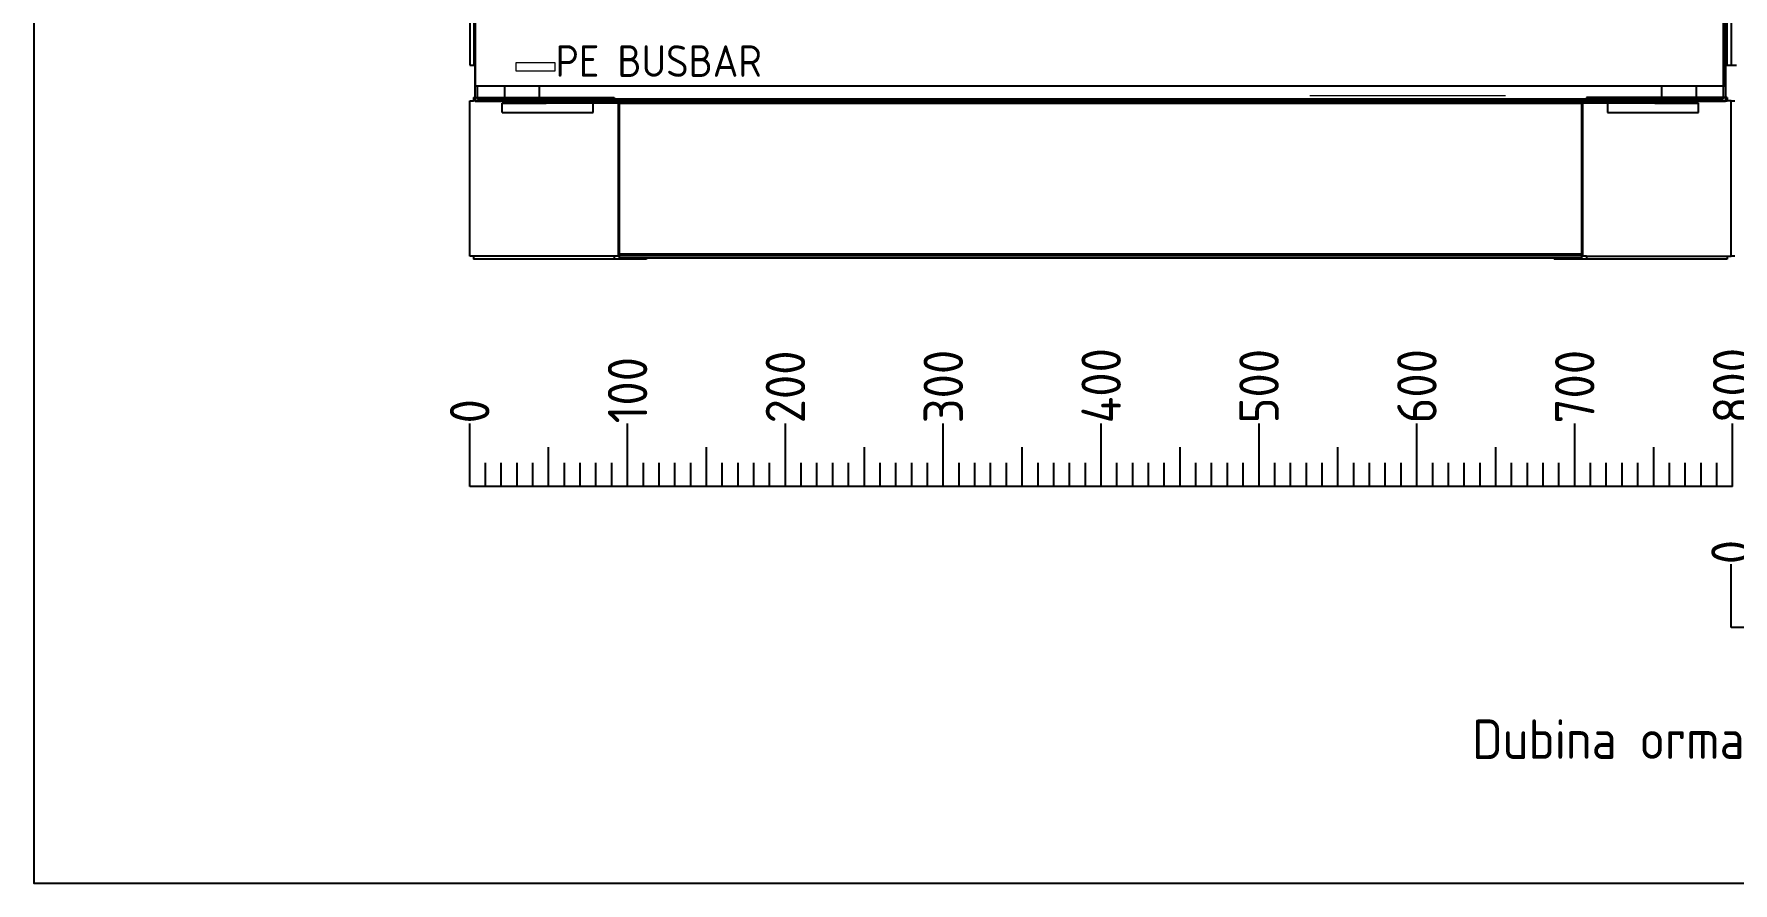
# Model space of a CAD drawing. Header units: millimetres. Extents: x 42151 to 59780, y 37376 to 44547.
# Drawn here: x 46728 to 47804, y 41507 to 42045 of the extents above; entities that cross this region are included whole.
import ezdxf
from ezdxf.enums import TextEntityAlignment as Align

# ---------------------------------------------------------------- set-up
doc = ezdxf.new("R2010")
doc.units = ezdxf.units.MM
doc.layers.add('! NO PLOT !', color=7, linetype='Continuous', true_color=0xff75dd, plot=False)
doc.layers.add('000-PI-Oprema', color=30, linetype='Continuous', lineweight=5)
for name, color, linetype in [('000-PI-ORMAR', 2, 'Continuous'), ('000-PI_TEXT', 7, 'Continuous'), ('AUT_TEXT', 7, 'Continuous')]:
    doc.layers.add(name, color=color, linetype=linetype)
doc.styles.add('PI0', font='isocpeur.ttf', dxfattribs={"width": 0.9})

# ---------------------------------------------------------------- blocks, each defined once
blk = doc.blocks.new('A$C22301F41')
at = {"color": 7}
for p, q in [((0, 0), (0, 40)), ((100, 0), (100, 40)), ((200, 0), (200, 40)), ((200, 0), (200, 40)), ((200, 0), (200, 40)), ((200, 0), (200, 40)), ((200, 0), (200, 40)), ((200, 0), (200, 40)), ((200, 0), (200, 40)), ((200, 0), (200, 40)), ((300, 0), (300, 40)), ((400, 0), (400, 40)), ((400, 0), (400, 40)), ((400, 0), (400, 40)), ((400, 0), (400, 40)), ((400, 0), (400, 40)), ((400, 0), (400, 40)), ((400, 0), (400, 40)), ((500, 0), (500, 40)), ((600, 0), (600, 40)), ((600, 0), (600, 40)), ((600, 0), (600, 40)), ((600, 0), (600, 40)), ((600, 0), (600, 40)), ((600, 0), (600, 40)), ((700, 0), (700, 40)), ((800, 0), (800, 40)), ((800, 0), (800, 40)), ((800, 0), (800, 40)), ((800, 0), (800, 40)), ((800, 0), (800, 40)), ((800, 0), (800, 40)), ((50, 0), (50, 25)), ((150, 0), (150, 25)), ((250, 0), (250, 25)), ((350, 0), (350, 25)), ((450, 0), (450, 25)), ((550, 0), (550, 25)), ((650, 0), (650, 25)), ((750, 0), (750, 25)), ((10, 0), (10, 15)), ((20, 0), (20, 15)), ((30, 0), (30, 15)), ((40, 0), (40, 15)), ((60, 0), (60, 15)), ((70, 0), (70, 15)), ((80, 0), (80, 15)), ((90, 0), (90, 15)), ((110, 0), (110, 15)), ((120, 0), (120, 15)), ((130, 0), (130, 15)), ((140, 0), (140, 15)), ((160, 0), (160, 15)), ((170, 0), (170, 15)), ((180, 0), (180, 15)), ((190, 0), (190, 15)), ((210, 0), (210, 15)), ((220, 0), (220, 15)), ((230, 0), (230, 15)), ((240, 0), (240, 15)), ((260, 0), (260, 15)), ((270, 0), (270, 15)), ((280, 0), (280, 15)), ((290, 0), (290, 15)), ((310, 0), (310, 15)), ((320, 0), (320, 15)), ((330, 0), (330, 15)), ((340, 0), (340, 15)), ((360, 0), (360, 15)), ((370, 0), (370, 15)), ((380, 0), (380, 15)), ((390, 0), (390, 15)), ((410, 0), (410, 15)), ((420, 0), (420, 15)), ((430, 0), (430, 15)), ((440, 0), (440, 15)), ((460, 0), (460, 15)), ((470, 0), (470, 15)), ((480, 0), (480, 15)), ((490, 0), (490, 15)), ((510, 0), (510, 15)), ((520, 0), (520, 15)), ((530, 0), (530, 15)), ((540, 0), (540, 15)), ((560, 0), (560, 15)), ((570, 0), (570, 15)), ((580, 0), (580, 15)), ((590, 0), (590, 15)), ((610, 0), (610, 15)), ((620, 0), (620, 15)), ((630, 0), (630, 15)), ((640, 0), (640, 15)), ((660, 0), (660, 15)), ((670, 0), (670, 15)), ((680, 0), (680, 15)), ((690, 0), (690, 15)), ((710, 0), (710, 15)), ((720, 0), (720, 15)), ((730, 0), (730, 15)), ((740, 0), (740, 15)), ((760, 0), (760, 15)), ((770, 0), (770, 15)), ((780, 0), (780, 15)), ((790, 0), (790, 15)), ((800, 0), (0, 0))]:
    blk.add_line(p, q, dxfattribs=at)
at = {"color": 7, "style": 'PI0', "width": 0.9}
for s, p in [('400', (400, 40)), ('800', (800, 40)), ('100', (100, 40)), ('200', (200, 40)), ('300', (300, 40)), ('500', (500, 40)), ('600', (600, 40)), ('700', (700, 40)), ('0', (0, 40))]:
    blk.add_text(s, height=25, rotation=90, dxfattribs=at).set_placement(p, align=Align.MIDDLE_LEFT)

msp = doc.modelspace()

# ---------------------------------------------------------------- linework, layer by layer
at = {"layer": '! NO PLOT !', "ltscale": 0.25}
msp.add_lwpolyline([(46727.526, 44376.997), (46727.526, 41506.997), (48877.526, 41506.997), (48877.526, 42491.997), (50627.526, 42491.997), (50627.526, 44376.997), (46727.526, 44376.997)], dxfattribs=at)
at = {"layer": '000-PI-Oprema', "ltscale": 0.25}
msp.add_line((47535.622, 42005.964), (47659.622, 42005.964), dxfattribs=at)
msp.add_lwpolyline([(47032.679, 42021.716), (47057.679, 42021.716), (47057.679, 42026.716), (47032.679, 42026.716)], close=True, dxfattribs=at)
at = {"layer": '000-PI-ORMAR'}
for p, q in [((47007.038, 43996.747), (47007.038, 42012.247)), ((47797.526, 43996.747), (47797.526, 42012.247)), ((47799.026, 43996.747), (47799.026, 42012.247)), ((47799.038, 42012.247), (47799.038, 43996.747)), ((47003.526, 43976.247), (47003.526, 42025.247)), ((47006.245, 43976.247), (47006.245, 42025.247)), ((47799.807, 43976.247), (47799.807, 42025.247)), ((47802.526, 43976.247), (47802.526, 42025.247)), ((47802.526, 43976.247), (47802.526, 42025.247)), ((47003.526, 42025.247), (47007.038, 42025.247)), ((47007.026, 42002.247), (47007.026, 42025.247)), ((47799.038, 42025.247), (47802.526, 42025.247)), ((47802.526, 42025.247), (47806.038, 42025.247)), ((47007.038, 42012.247), (47799.038, 42012.247)), ((47008.526, 42003.747), (47008.526, 42012.247)), ((47025.526, 42012.247), (47025.526, 42001.247)), ((47047.526, 42012.247), (47047.526, 42001.247)), ((47758.526, 42012.247), (47758.526, 42001.247)), ((47780.526, 42012.247), (47780.526, 42001.247)), ((47797.526, 42012.247), (47797.526, 42003.747)), ((47799.026, 42012.247), (47799.026, 42002.247)), ((47003.526, 41904.247), (47003.526, 42002.747)), ((47003.526, 42002.747), (47006.026, 42002.747)), ((47006.026, 42004.747), (47095.026, 42004.747)), ((47006.026, 42004.747), (47006.026, 42002.747)), ((47095.026, 42002.747), (47006.026, 42002.747)), ((47025.526, 42002.247), (47007.026, 42002.247)), ((47025.526, 42003.747), (47008.526, 42003.747)), ((47024.064, 42001.247), (47025.526, 42001.247)), ((47024.064, 41995.247), (47024.064, 42001.247)), ((47780.526, 42003.747), (47025.526, 42003.747)), ((47780.526, 42002.247), (47025.526, 42002.247)), ((47025.526, 42001.247), (47029.784, 42001.247)), ((47029.784, 42001.247), (47051.895, 42001.247)), ((47754.156, 42001.247), (47051.895, 42001.247)), ((47081.716, 41995.247), (47081.716, 42001.247)), ((47095.026, 42004.747), (47095.026, 42002.747)), ((47095.026, 42002.747), (47097.526, 42002.747)), ((47097.526, 42002.747), (47097.526, 41993.265)), ((47098.276, 42003.747), (47098.276, 41903.247)), ((47098.276, 42003.747), (47707.776, 42003.747)), ((47098.276, 42002.247), (47707.776, 42002.247)), ((47098.276, 42001.247), (47707.776, 42001.247)), ((47707.776, 42003.747), (47707.776, 41903.247)), ((47708.526, 42002.747), (47708.526, 41993.265)), ((47711.026, 42002.747), (47708.526, 42002.747)), ((47800.026, 42004.747), (47711.026, 42004.747)), ((47711.026, 42004.747), (47711.026, 42002.747)), ((47711.026, 42002.747), (47800.026, 42002.747)), ((47724.336, 42001.247), (47724.336, 41995.247)), ((47754.156, 42001.247), (47776.268, 42001.247)), ((47776.268, 42001.247), (47780.526, 42001.247)), ((47797.526, 42003.747), (47780.526, 42003.747)), ((47799.026, 42002.247), (47780.526, 42002.247)), ((47780.526, 42001.247), (47781.987, 42001.247)), ((47781.987, 41995.247), (47781.987, 42001.247)), ((47800.026, 42004.747), (47800.026, 42002.747)), ((47802.526, 42002.747), (47800.026, 42002.747)), ((47802.526, 41904.247), (47802.526, 42002.747)), ((47802.526, 41904.247), (47802.526, 42002.747)), ((47802.526, 42002.747), (47805.026, 42002.747)), ((47024.064, 41995.247), (47081.716, 41995.247)), ((47097.526, 41993.265), (47097.526, 41904.247)), ((47708.526, 41993.265), (47708.526, 41904.247)), ((47724.336, 41995.247), (47781.987, 41995.247)), ((47097.526, 41913.728), (47097.526, 41904.247)), ((47708.526, 41913.728), (47708.526, 41904.247)), ((47006.026, 41904.247), (47003.526, 41904.247)), ((47095.026, 41904.247), (47006.026, 41904.247)), ((47006.026, 41903.997), (47006.026, 41903.997)), ((47006.026, 41903.997), (47006.026, 41902.247)), ((47115.526, 41902.247), (47006.026, 41902.247)), ((47098.276, 41904.247), (47095.026, 41904.247)), ((47095.026, 41904.247), (47095.026, 41904.247)), ((47095.026, 41904.247), (47095.026, 41902.247)), ((47098.276, 41905.747), (47707.776, 41905.747)), ((47098.276, 41904.747), (47707.776, 41904.747)), ((47098.276, 41903.247), (47707.776, 41903.247)), ((47099.026, 41903.247), (47099.026, 41902.247)), ((47115.526, 41903.247), (47115.526, 41902.247)), ((47690.526, 41903.247), (47690.526, 41902.247)), ((47800.026, 41902.247), (47690.526, 41902.247)), ((47707.026, 41903.247), (47707.026, 41902.247)), ((47711.026, 41904.247), (47707.776, 41904.247)), ((47711.026, 41904.247), (47800.026, 41904.247)), ((47711.026, 41904.247), (47711.026, 41904.247)), ((47711.026, 41904.247), (47711.026, 41902.247)), ((47800.026, 41904.247), (47802.526, 41904.247)), ((47800.026, 41903.997), (47800.026, 41903.997)), ((47800.026, 41903.997), (47800.026, 41902.247)), ((47805.026, 41904.247), (47802.526, 41904.247))]:
    msp.add_line(p, q, dxfattribs=at)

# ---------------------------------------------------------------- block references
at = {"ltscale": 0.01}
for p in [(47003.526, 41758.247), (47802.526, 41668.989)]:
    msp.add_blockref('A$C22301F41', p, dxfattribs=at)

# ---------------------------------------------------------------- texts
at = {"layer": '000-PI_TEXT', "style": 'PI0', "width": 0.9}
msp.add_text('PE BUSBAR', height=20, dxfattribs=at).set_placement((47123.235, 42027.859), align=Align.MIDDLE)
at = {"layer": 'AUT_TEXT', "style": 'PI0', "width": 0.9}
msp.add_text('Dubina ormara: 800 mm', height=25, dxfattribs=at).set_placement((47802.526, 41598.177), align=Align.MIDDLE)

doc.saveas('drawing.dxf')
